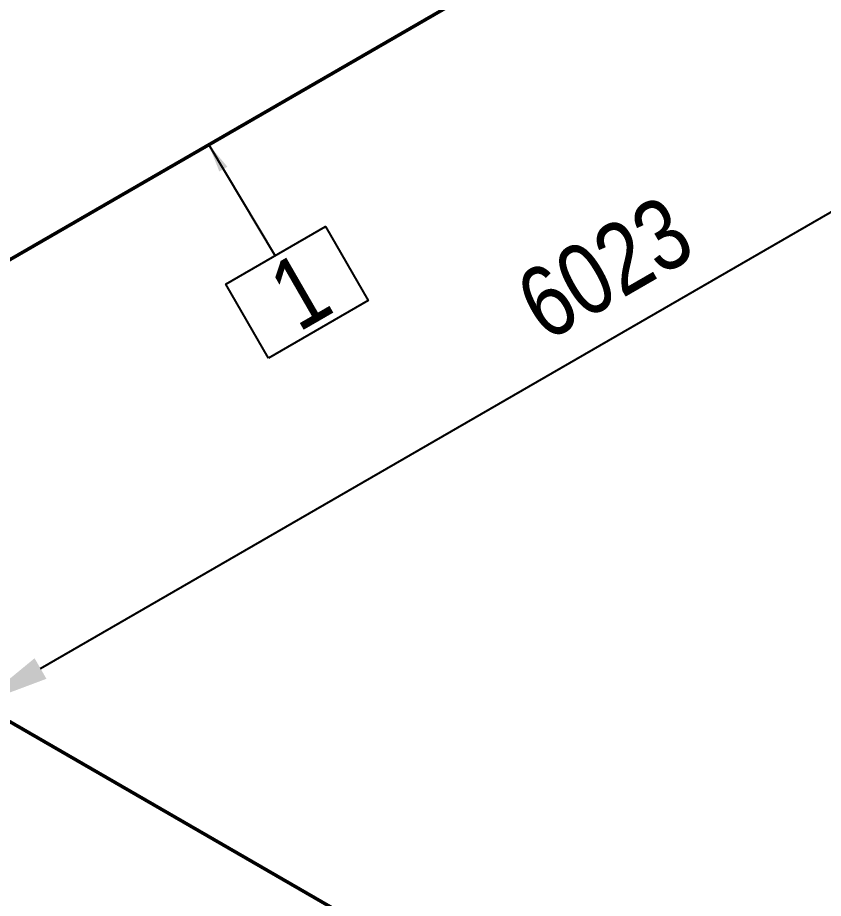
# Model space of a CAD drawing. Header units: millimetres. Extents: x 0 to 594, y 0 to 420.
# Drawn here: x 335.74 to 364.08, y 201.61 to 232.58 of the extents above; entities that cross this region are included whole.
import ezdxf
from ezdxf import colors
from ezdxf.entities.mleader import LeaderData, LeaderLine
from ezdxf.enums import TextEntityAlignment as Align
from ezdxf.math import Vec2, Vec3

# ---------------------------------------------------------------- set-up
doc = ezdxf.new("R2010")
doc.units = ezdxf.units.MM
doc.header["$LTSCALE"] = 0.25
doc.layers.add('주석', color=7, linetype='Continuous')
doc.layers.add('치수', color=1, linetype='Continuous')
doc.layers.add('파이프 작은 보어', color=30, linetype='Continuous', lineweight=50)
doc.styles.add('AdskIsoAnnotation', font='arial.ttf', dxfattribs={"width": 0.8, "height": 1})
doc.styles.add('AdskIsoMetric', font='arial.ttf', dxfattribs={"width": 0.8, "height": 2.5})
doc.styles.add('AdskIsoMetric-30', font='arial.ttf', dxfattribs={"width": 0.8, "height": 2.5})
doc.styles.add('AdskIsoMetric30', font='arial.ttf', dxfattribs={"width": 0.8, "oblique": 30, "height": 2.5})
doc.styles.get("Standard").update_dxf_attribs({"font": 'arial.ttf'})
doc.dimstyles.new('AdskIsoMetric', dxfattribs={"dimtxt": 2.5, "dimasz": 2.5, "dimexe": 1, "dimexo": 2, "dimgap": 0.8, "dimtad": 1, "dimdec": 0, "dimrnd": 1, "dimzin": 0, "dimdsep": 46, "dimtxsty": 'AdskIsoMetric', "dimcen": 0, "dimclrt": 7, "dimadec": 0, "dimazin": 0, "dimtfac": 1, "dimtdec": 0, "dimtmove": 1, "dimatfit": 3, "dimfxl": 0, "dimfrac": 2, "dimtolj": 1, "dimtzin": 0, "dimarcsym": 0})

# ---------------------------------------------------------------- blocks, each defined once
blk = doc.blocks.new('*D43')
at = {"layer": 'Defpoints', "color": 0}
for p in [(368.6137203319203, 243.2110723373423), (381.6041013886221, 235.7110723372302), (321.3873125411844, 215.9448930885684)]:
    blk.add_point(p, dxfattribs=at)
at = {"layer": '치수', "color": 0, "lineweight": -2}
for p, q in [((370.6137203319382, 242.0563717989297), (382.6041013886311, 235.1337220680239)), ((336.5427571073884, 209.6948930883852), (379.43903787912, 234.4610723373013))]:
    blk.add_line(p, q, dxfattribs=at)
at = {"layer": '치수', "color": 0}
for points in [[(379.2307045457985, 234.8219162555517), (379.6473712124414, 234.1002284190509), (381.6041013886221, 235.7110723372302)], [(336.3344237740669, 210.0557370066356), (336.7510904407098, 209.3340491701349), (334.3776935978863, 208.4448930884563)]]:
    blk.add_solid(points, dxfattribs=at)
at = {"layer": '치수', "color": 7, "insert": (356.3845093377021, 223.767431346886), "char_height": 2.5, "attachment_point": 5, "rotation": 29.999999998119748, "style": 'AdskIsoMetric-30'}
blk.add_mtext('\\A1;6023', dxfattribs=at)
blk = doc.blocks.new('*D44')
at = {"layer": 'Defpoints', "color": 0}
for p in [(321.3873125411844, 215.9448930885684), (308.3969314842694, 208.4448930888254), (379.5786400582672, 182.348114479241)]:
    blk.add_point(p, dxfattribs=at)
at = {"layer": '치수', "color": 0, "lineweight": -2}
for p, q in [((319.387312541181, 214.7901925502399), (307.3969314842677, 207.8675428196612)), ((364.4231954919368, 176.0981144795773), (310.5619949936848, 207.1948930887463))]:
    blk.add_line(p, q, dxfattribs=at)
at = {"layer": '치수', "color": 0}
for points in [[(310.7703283270313, 207.5557370069822), (310.3536616603383, 206.8340491705104), (308.3969314842694, 208.4448930888254)], [(364.6315288252834, 176.4589583978132), (364.2148621585903, 175.7372705613414), (366.5882590013522, 174.8481144794981)]]:
    blk.add_solid(points, dxfattribs=at)
at = {"layer": '치수', "color": 7, "insert": (339.7597474164007, 192.955444701818), "char_height": 2.5, "attachment_point": 5, "rotation": 329.99999999790435, "style": 'AdskIsoMetric30'}
blk.add_mtext('\\A1;5864', dxfattribs=at)
blk = doc.blocks.new('AnnoRect')
at = {"color": 0, "linetype": 'ByBlock', "lineweight": -2}
blk.add_wipeout([(-0.8095147142857141, -0.5999939999999999), (-0.8095147142857141, 0.5999939999999997), (0.8095147142857136, 0.5999939999999997), (0.8095147142857136, -0.5999939999999997)], dxfattribs=at)
blk.add_lwpolyline([(-0.8095147142857141, -0.5999939999999999), (-0.8095147142857141, 0.5999940000000001), (0.8095147142857141, 0.5999940000000004), (0.8095147142857141, -0.5999939999999997)], close=True, dxfattribs=at)
at = {"color": 0, "linetype": 'ByBlock', "lineweight": -2, "style": 'AdskIsoAnnotation', "width": 0.8}
blk.add_attdef('XX', text='', height=1, dxfattribs=at).set_placement((0, 0), align=Align.MIDDLE_CENTER)

msp = doc.modelspace()

# ---------------------------------------------------------------- linework, layer by layer
at = {"layer": '파이프 작은 보어'}
for points in [[(326.6906134001686, 219.0067552668641), (363.3104194729551, 240.1492101590573)], [(374.2753391994589, 185.4099766579262), (326.6906134000056, 212.8830309098757)]]:
    msp.add_lwpolyline(points, dxfattribs=at)

# ---------------------------------------------------------------- dimensions: what is measured, and where the dimension line sits
at = {"layer": '치수'}
for base, p1, p2, angle, text, override, picture, middle in [((381.6041013886221, 235.7110723372302), (321.3873125411844, 215.9448930885684), (368.6137203319203, 243.2110723373424), 29.99999999811974, '6023', {"dimtad": 0, "dimlfac": 110.4435305127777, "dimtxsty": 'AdskIsoMetric-30', "dimse1": 1, "dimse2": 0, "dimsd1": 0, "dimsd2": 0, "dimtmove": 1}, '*D43', (356.3845093377021, 223.767431346886)), ((308.3969314842694, 208.4448930888254), (379.5786400582673, 182.3481144792411), (321.3873125411844, 215.9448930885684), 149.9999999979043, '5864', {"dimtad": 0, "dimlfac": 87.27011105081806, "dimtxsty": 'AdskIsoMetric30', "dimse1": 1, "dimse2": 0, "dimsd1": 0, "dimsd2": 0, "dimtmove": 1}, '*D44', (339.7597474164007, 192.955444701818))]:
    dim = msp.add_linear_dim(base=base, p1=p1, p2=p2, angle=angle, text=text, dimstyle='AdskIsoMetric', override=override, dxfattribs=at)
    dim.commit()
    dim.dimension.update_dxf_attribs({"geometry": picture, "text_midpoint": middle, "dimtype": 160})

# ---------------------------------------------------------------- leaders
at = {"layer": '주석'}
ml = msp.add_multileader_mtext('Standard', dxfattribs=at)
ml.set_content('')
ml.set_leader_properties()
ml.build(insert=Vec2(0, 0))
ml.multileader.update_dxf_attribs({"dogleg_length": 0, "arrow_head_size": 0})
ctx = ml.context
ctx.base_point, ctx.arrow_head_size, ctx.plane_origin = Vec3(344.797908484765, 224.2091356900216), 0, Vec3(-0.4310344602263285, 12.92227220122982)
notes = []
notes.append((ctx, [(0, (1, 1, 0), (344.797908484765, 224.2091356900216), (-1, 0), 0, [(0, [(342.4599095816928, 228.1111626615082)], 0, [])])]))
ctx.mtext, ml.multileader.dxf.content_type = None, 0
for ctx, leaders in notes:
    for number, flags, end, landing, length, lines in leaders:
        leader = LeaderData()
        leader.index, (leader.has_last_leader_line, leader.has_dogleg_vector, leader.attachment_direction) = number, flags
        leader.last_leader_point, leader.dogleg_vector, leader.dogleg_length = Vec3(end), Vec3(landing), length
        for number, points, colour, breaks in lines:
            line = LeaderLine()
            line.index, line.vertices, line.color, line.breaks = number, Vec3.list(points), colors.encode_raw_color(colour), breaks
            leader.lines.append(line)
        ctx.leaders.append(leader)

# ---------------------------------------------------------------- next in the draw order: block references
ref = msp.add_blockref('AnnoRect', (345.5689655397737, 222.9222722012298), dxfattribs=dict(at, xscale=2.500000000000001, yscale=2.500000000000001, zscale=2.500000000000001, rotation=29.99999999811974))
ref.add_attrib('XX_001', '1', (345.6140535014381, 221.4990206712396), dxfattribs={"layer": '0', "color": 0, "linetype": 'ByBlock', "lineweight": -2, "height": 2.500000000000001, "rotation": 29.99999999811974, "style": 'AdskIsoAnnotation', "width": 0.8})

doc.saveas('drawing.dxf')
